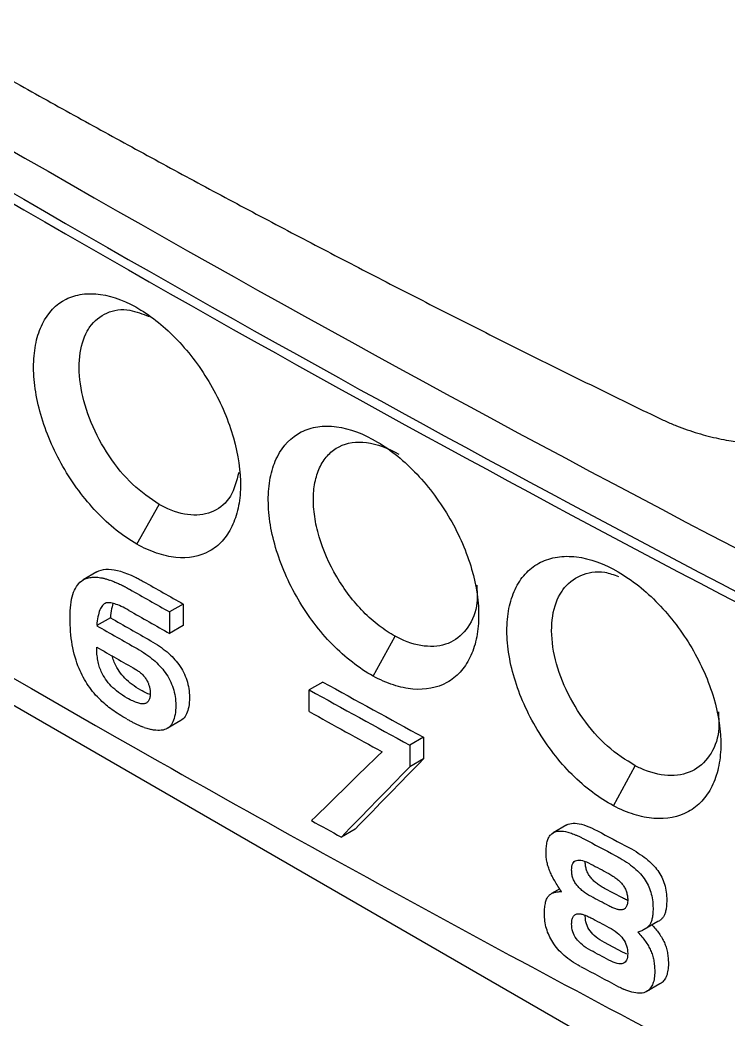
# Model space of a CAD drawing. Extents: x 86 to 639, y 68 to 658.
# Drawn here: x 526.27 to 537.28, y 84.48 to 100.02 of the extents above; entities that cross this region are included whole.
import ezdxf

# ---------------------------------------------------------------- set-up
doc = ezdxf.new("R2010")
doc.units = 0
doc.layers.get('0').update_dxf_attribs({"linetype": 'CONTINUOUS'})

msp = doc.modelspace()

# ---------------------------------------------------------------- linework, layer by layer
at = {"color": 7, "linetype": 'CONTINUOUS'}
for p, q in [((518.077, 94.048), (563.889, 67.602)), ((528.084, 91.878), (528.434, 92.492)), ((527.466, 91.444), (527.254, 91.321)), ((527.286, 91.337), (527.32, 91.349)), ((527.466, 91.444), (527.498, 91.46)), ((527.498, 91.46), (527.532, 91.472)), ((527.532, 91.472), (527.568, 91.48)), ((527.568, 91.48), (527.607, 91.485)), ((527.607, 91.485), (527.648, 91.486)), ((527.648, 91.486), (527.691, 91.484)), ((527.691, 91.484), (527.737, 91.478)), ((527.737, 91.478), (527.784, 91.468)), ((527.784, 91.468), (527.835, 91.455)), ((527.835, 91.455), (527.887, 91.438)), ((527.887, 91.438), (527.942, 91.417)), ((527.942, 91.417), (527.999, 91.393)), ((527.999, 91.393), (528.059, 91.365)), ((527.118, 91.16), (527.132, 91.189)), ((527.132, 91.189), (527.148, 91.217)), ((527.148, 91.217), (527.165, 91.241)), ((527.165, 91.241), (527.183, 91.264)), ((527.183, 91.264), (527.203, 91.284)), ((527.203, 91.284), (527.225, 91.302)), ((527.225, 91.302), (527.254, 91.321)), ((527.254, 91.321), (527.286, 91.337)), ((527.074, 91.019), (527.083, 91.057)), ((527.083, 91.057), (527.093, 91.094)), ((527.093, 91.094), (527.105, 91.128)), ((527.105, 91.128), (527.118, 91.16)), ((527.052, 90.84), (527.055, 90.888)), ((527.055, 90.888), (527.06, 90.934)), ((527.06, 90.934), (527.066, 90.977)), ((527.066, 90.977), (527.074, 91.019)), ((527.533, 90.894), (527.523, 90.875)), ((527.544, 90.91), (527.533, 90.894)), ((527.555, 90.925), (527.544, 90.91)), ((527.567, 90.937), (527.555, 90.925)), ((527.58, 90.948), (527.567, 90.937)), ((527.594, 90.956), (527.58, 90.948)), ((527.596, 90.956), (527.58, 90.948)), ((527.609, 90.962), (527.594, 90.956)), ((527.621, 90.965), (527.609, 90.962)), ((527.635, 90.967), (527.621, 90.965)), ((527.65, 90.967), (527.635, 90.967)), ((527.667, 90.967), (527.65, 90.967)), ((527.684, 90.964), (527.667, 90.967)), ((527.703, 90.961), (527.684, 90.964)), ((527.701, 90.901), (527.695, 90.871)), ((527.708, 90.928), (527.701, 90.901)), ((527.723, 90.955), (527.703, 90.961)), ((527.716, 90.953), (527.708, 90.928)), ((527.718, 90.957), (527.716, 90.953)), ((527.745, 90.949), (527.723, 90.955)), ((527.768, 90.941), (527.745, 90.949)), ((527.792, 90.932), (527.768, 90.941)), ((527.817, 90.921), (527.792, 90.932)), ((527.844, 90.909), (527.817, 90.921)), ((527.872, 90.896), (527.844, 90.909)), ((527.901, 90.881), (527.872, 90.896)), ((527.931, 90.864), (527.901, 90.881)), ((528.808, 90.946), (528.596, 90.823)), ((528.808, 90.946), (528.808, 90.611)), ((527.049, 90.737), (527.05, 90.789)), ((527.05, 90.681), (527.049, 90.737)), ((527.05, 90.789), (527.052, 90.84)), ((527.675, 90.732), (527.463, 90.61)), ((527.482, 90.749), (527.476, 90.717)), ((527.489, 90.778), (527.482, 90.749)), ((527.496, 90.806), (527.489, 90.778)), ((527.504, 90.831), (527.496, 90.806)), ((527.513, 90.854), (527.504, 90.831)), ((527.523, 90.875), (527.513, 90.854)), ((527.679, 90.77), (527.675, 90.732)), ((527.683, 90.806), (527.679, 90.77)), ((527.689, 90.84), (527.683, 90.806)), ((527.695, 90.871), (527.689, 90.84)), ((527.963, 90.847), (527.931, 90.864)), ((528.596, 90.823), (528.596, 90.489)), ((527.051, 90.625), (527.05, 90.681)), ((527.054, 90.571), (527.051, 90.625)), ((527.058, 90.518), (527.054, 90.571)), ((527.467, 90.648), (527.463, 90.61)), ((527.471, 90.684), (527.467, 90.648)), ((527.476, 90.717), (527.471, 90.684)), ((528.808, 90.611), (528.596, 90.489)), ((527.063, 90.465), (527.058, 90.518)), ((527.069, 90.413), (527.063, 90.465)), ((527.076, 90.362), (527.069, 90.413)), ((531.756, 89.827), (532.101, 90.445)), ((527.084, 90.313), (527.076, 90.362)), ((527.094, 90.263), (527.084, 90.313)), ((527.104, 90.215), (527.094, 90.263)), ((527.463, 90.248), (527.463, 90.276)), ((528.301, 90.376), (528.337, 90.356)), ((528.337, 90.356), (528.371, 90.335)), ((528.371, 90.335), (528.405, 90.313)), ((528.405, 90.313), (528.437, 90.292)), ((528.437, 90.292), (528.468, 90.27)), ((528.468, 90.27), (528.498, 90.247)), ((527.115, 90.168), (527.104, 90.215)), ((527.128, 90.122), (527.115, 90.168)), ((527.142, 90.076), (527.128, 90.122)), ((527.464, 90.221), (527.463, 90.248)), ((527.465, 90.195), (527.464, 90.221)), ((527.467, 90.169), (527.465, 90.195)), ((527.47, 90.143), (527.467, 90.169)), ((527.473, 90.119), (527.47, 90.143)), ((527.476, 90.094), (527.473, 90.119)), ((527.708, 90.124), (527.703, 90.147)), ((527.715, 90.103), (527.708, 90.124)), ((527.721, 90.082), (527.715, 90.103)), ((528.125, 90.233), (528.159, 90.212)), ((528.159, 90.212), (528.192, 90.191)), ((528.192, 90.191), (528.225, 90.169)), ((528.225, 90.169), (528.256, 90.147)), ((528.256, 90.147), (528.286, 90.125)), ((528.286, 90.125), (528.315, 90.102)), ((528.315, 90.102), (528.343, 90.079)), ((528.498, 90.247), (528.527, 90.224)), ((528.527, 90.224), (528.556, 90.201)), ((528.556, 90.201), (528.582, 90.178)), ((528.582, 90.178), (528.608, 90.154)), ((528.608, 90.154), (528.633, 90.13)), ((528.633, 90.13), (528.656, 90.106)), ((528.656, 90.106), (528.679, 90.081)), ((527.157, 90.032), (527.142, 90.076)), ((527.172, 89.988), (527.157, 90.032)), ((527.19, 89.945), (527.172, 89.988)), ((527.205, 89.91), (527.19, 89.945)), ((527.481, 90.07), (527.476, 90.094)), ((527.485, 90.047), (527.481, 90.07)), ((527.49, 90.024), (527.485, 90.047)), ((527.496, 90.002), (527.49, 90.024)), ((527.502, 89.98), (527.496, 90.002)), ((527.509, 89.959), (527.502, 89.98)), ((527.517, 89.938), (527.509, 89.959)), ((527.729, 90.061), (527.721, 90.082)), ((527.737, 90.041), (527.729, 90.061)), ((527.746, 90.021), (527.737, 90.041)), ((527.76, 89.99), (527.746, 90.021)), ((527.776, 89.96), (527.76, 89.99)), ((527.794, 89.931), (527.776, 89.96)), ((528.343, 90.079), (528.37, 90.056)), ((528.37, 90.056), (528.396, 90.032)), ((528.396, 90.032), (528.42, 90.008)), ((528.42, 90.008), (528.444, 89.983)), ((528.444, 89.983), (528.467, 89.958)), ((528.467, 89.958), (528.488, 89.933)), ((528.679, 90.081), (528.7, 90.056)), ((528.7, 90.056), (528.72, 90.03)), ((528.72, 90.03), (528.74, 90.005)), ((528.74, 90.005), (528.759, 89.976)), ((528.759, 89.976), (528.778, 89.947)), ((528.778, 89.947), (528.795, 89.917)), ((527.221, 89.875), (527.205, 89.91)), ((527.237, 89.841), (527.221, 89.875)), ((527.255, 89.808), (527.237, 89.841)), ((527.273, 89.775), (527.255, 89.808)), ((527.525, 89.918), (527.517, 89.938)), ((527.533, 89.899), (527.525, 89.918)), ((527.548, 89.868), (527.533, 89.899)), ((527.564, 89.838), (527.548, 89.868)), ((527.582, 89.808), (527.564, 89.838)), ((527.601, 89.779), (527.582, 89.808)), ((527.813, 89.902), (527.794, 89.931)), ((527.833, 89.874), (527.813, 89.902)), ((527.855, 89.846), (527.833, 89.874)), ((527.878, 89.819), (527.855, 89.846)), ((527.902, 89.793), (527.878, 89.819)), ((527.928, 89.768), (527.902, 89.793)), ((528.069, 89.931), (528.083, 89.923)), ((528.083, 89.923), (528.096, 89.915)), ((528.096, 89.915), (528.109, 89.905)), ((528.109, 89.905), (528.122, 89.896)), ((528.122, 89.896), (528.134, 89.887)), ((528.134, 89.887), (528.146, 89.877)), ((528.146, 89.877), (528.158, 89.866)), ((528.158, 89.866), (528.169, 89.856)), ((528.169, 89.856), (528.179, 89.845)), ((528.179, 89.845), (528.19, 89.833)), ((528.19, 89.833), (528.2, 89.822)), ((528.2, 89.822), (528.209, 89.81)), ((528.209, 89.81), (528.218, 89.797)), ((528.218, 89.797), (528.227, 89.784)), ((528.488, 89.933), (528.508, 89.908)), ((528.508, 89.908), (528.527, 89.882)), ((528.527, 89.882), (528.547, 89.853)), ((528.547, 89.853), (528.566, 89.824)), ((528.566, 89.824), (528.583, 89.795)), ((528.583, 89.795), (528.599, 89.765)), ((528.795, 89.917), (528.811, 89.887)), ((528.811, 89.887), (528.826, 89.857)), ((528.826, 89.857), (528.839, 89.826)), ((528.839, 89.826), (528.852, 89.795)), ((528.852, 89.795), (528.862, 89.763)), ((527.292, 89.743), (527.273, 89.775)), ((527.312, 89.711), (527.292, 89.743)), ((527.333, 89.68), (527.312, 89.711)), ((527.354, 89.649), (527.333, 89.68)), ((527.376, 89.619), (527.354, 89.649)), ((527.621, 89.751), (527.601, 89.779)), ((527.643, 89.724), (527.621, 89.751)), ((527.666, 89.697), (527.643, 89.724)), ((527.69, 89.671), (527.666, 89.697)), ((527.716, 89.645), (527.69, 89.671)), ((527.743, 89.621), (527.716, 89.645)), ((527.955, 89.743), (527.928, 89.768)), ((527.984, 89.719), (527.955, 89.743)), ((528.014, 89.695), (527.984, 89.719)), ((528.045, 89.673), (528.014, 89.695)), ((528.078, 89.65), (528.045, 89.673)), ((528.112, 89.629), (528.078, 89.65)), ((528.227, 89.784), (528.235, 89.771)), ((528.235, 89.771), (528.243, 89.758)), ((528.243, 89.758), (528.249, 89.746)), ((528.249, 89.746), (528.255, 89.734)), ((528.255, 89.734), (528.261, 89.722)), ((528.261, 89.722), (528.266, 89.71)), ((528.266, 89.71), (528.27, 89.698)), ((528.27, 89.698), (528.275, 89.685)), ((528.275, 89.685), (528.279, 89.673)), ((528.279, 89.673), (528.282, 89.661)), ((528.282, 89.661), (528.285, 89.649)), ((528.285, 89.649), (528.288, 89.637)), ((528.288, 89.637), (528.29, 89.625)), ((528.599, 89.765), (528.614, 89.734)), ((528.614, 89.734), (528.627, 89.703)), ((528.627, 89.703), (528.639, 89.672)), ((528.639, 89.672), (528.65, 89.641)), ((528.65, 89.641), (528.66, 89.608)), ((528.862, 89.763), (528.872, 89.731)), ((528.872, 89.731), (528.88, 89.698)), ((528.88, 89.698), (528.887, 89.665)), ((528.887, 89.665), (528.893, 89.632)), ((530.976, 89.734), (530.764, 89.612)), ((527.399, 89.589), (527.376, 89.619)), ((527.423, 89.561), (527.399, 89.589)), ((527.447, 89.532), (527.423, 89.561)), ((527.473, 89.504), (527.447, 89.532)), ((527.499, 89.477), (527.473, 89.504)), ((527.772, 89.596), (527.743, 89.621)), ((527.802, 89.573), (527.772, 89.596)), ((527.833, 89.55), (527.802, 89.573)), ((527.866, 89.528), (527.833, 89.55)), ((527.9, 89.506), (527.866, 89.528)), ((527.935, 89.486), (527.9, 89.506)), ((527.959, 89.473), (527.935, 89.486)), ((528.148, 89.608), (528.112, 89.629)), ((528.171, 89.595), (528.148, 89.608)), ((528.194, 89.583), (528.171, 89.595)), ((528.215, 89.572), (528.194, 89.583)), ((528.236, 89.562), (528.215, 89.572)), ((528.257, 89.553), (528.236, 89.562)), ((528.276, 89.545), (528.257, 89.553)), ((528.294, 89.538), (528.276, 89.545)), ((528.287, 89.487), (528.283, 89.475)), ((528.29, 89.501), (528.287, 89.487)), ((528.29, 89.625), (528.292, 89.613)), ((528.292, 89.515), (528.29, 89.501)), ((528.292, 89.613), (528.294, 89.6)), ((528.294, 89.53), (528.292, 89.515)), ((528.294, 89.6), (528.295, 89.588)), ((528.295, 89.547), (528.294, 89.53)), ((528.295, 89.588), (528.295, 89.576)), ((528.295, 89.576), (528.295, 89.564)), ((528.295, 89.564), (528.295, 89.547)), ((528.66, 89.608), (528.668, 89.576)), ((528.668, 89.576), (528.675, 89.543)), ((528.675, 89.543), (528.681, 89.51)), ((528.681, 89.51), (528.686, 89.476)), ((528.893, 89.632), (528.898, 89.598)), ((528.898, 89.598), (528.901, 89.564)), ((528.901, 89.564), (528.903, 89.529)), ((528.903, 89.529), (528.904, 89.494)), ((528.904, 89.494), (528.903, 89.455)), ((530.764, 89.275), (530.764, 89.612)), ((527.526, 89.451), (527.499, 89.477)), ((527.545, 89.432), (527.526, 89.451)), ((527.566, 89.414), (527.545, 89.432)), ((527.587, 89.395), (527.566, 89.414)), ((527.608, 89.377), (527.587, 89.395)), ((527.631, 89.359), (527.608, 89.377)), ((527.654, 89.34), (527.631, 89.359)), ((527.678, 89.322), (527.654, 89.34)), ((527.981, 89.46), (527.959, 89.473)), ((528.003, 89.449), (527.981, 89.46)), ((528.024, 89.44), (528.003, 89.449)), ((528.044, 89.431), (528.024, 89.44)), ((528.064, 89.423), (528.044, 89.431)), ((528.082, 89.416), (528.064, 89.423)), ((528.1, 89.41), (528.082, 89.416)), ((528.117, 89.405), (528.1, 89.41)), ((528.133, 89.401), (528.117, 89.405)), ((528.148, 89.398), (528.133, 89.401)), ((528.162, 89.397), (528.148, 89.398)), ((528.176, 89.396), (528.162, 89.397)), ((528.188, 89.396), (528.176, 89.396)), ((528.2, 89.398), (528.188, 89.396)), ((528.211, 89.4), (528.2, 89.398)), ((528.221, 89.403), (528.211, 89.4)), ((528.231, 89.407), (528.221, 89.403)), ((528.24, 89.413), (528.231, 89.407)), ((528.248, 89.419), (528.24, 89.413)), ((528.255, 89.426), (528.248, 89.419)), ((528.262, 89.434), (528.255, 89.426)), ((528.269, 89.443), (528.262, 89.434)), ((528.274, 89.452), (528.269, 89.443)), ((528.279, 89.463), (528.274, 89.452)), ((528.283, 89.475), (528.279, 89.463)), ((528.686, 89.476), (528.689, 89.442)), ((528.689, 89.442), (528.691, 89.407)), ((528.691, 89.333), (528.689, 89.296)), ((528.691, 89.407), (528.691, 89.372)), ((528.691, 89.372), (528.691, 89.333)), ((528.893, 89.351), (528.886, 89.32)), ((528.897, 89.384), (528.893, 89.351)), ((528.901, 89.419), (528.897, 89.384)), ((528.903, 89.455), (528.901, 89.419)), ((527.703, 89.304), (527.678, 89.322)), ((527.729, 89.286), (527.703, 89.304)), ((527.756, 89.268), (527.729, 89.286)), ((527.783, 89.25), (527.756, 89.268)), ((527.811, 89.232), (527.783, 89.25)), ((527.839, 89.214), (527.811, 89.232)), ((527.869, 89.196), (527.839, 89.214)), ((527.899, 89.178), (527.869, 89.196)), ((527.93, 89.16), (527.899, 89.178)), ((528.667, 89.169), (528.658, 89.142)), ((528.674, 89.198), (528.667, 89.169)), ((528.68, 89.228), (528.674, 89.198)), ((528.685, 89.261), (528.68, 89.228)), ((528.689, 89.296), (528.685, 89.261)), ((528.821, 89.179), (528.806, 89.162)), ((528.835, 89.197), (528.821, 89.179)), ((528.848, 89.218), (528.835, 89.197)), ((528.86, 89.24), (528.848, 89.218)), ((528.87, 89.265), (528.86, 89.24)), ((528.879, 89.291), (528.87, 89.265)), ((528.886, 89.32), (528.879, 89.291)), ((528.558, 89.013), (528.538, 89.003)), ((528.77, 89.136), (528.558, 89.013)), ((528.576, 89.025), (528.558, 89.013)), ((528.593, 89.04), (528.576, 89.025)), ((528.609, 89.056), (528.593, 89.04)), ((528.623, 89.075), (528.609, 89.056)), ((528.636, 89.095), (528.623, 89.075)), ((528.648, 89.118), (528.636, 89.095)), ((528.658, 89.142), (528.648, 89.118)), ((528.788, 89.148), (528.77, 89.136)), ((528.806, 89.162), (528.788, 89.148)), ((528.347, 88.989), (528.313, 88.996)), ((528.38, 88.984), (528.347, 88.989)), ((528.411, 88.982), (528.38, 88.984)), ((528.44, 88.982), (528.411, 88.982)), ((528.467, 88.984), (528.44, 88.982)), ((528.493, 88.988), (528.467, 88.984)), ((528.517, 88.995), (528.493, 88.988)), ((528.538, 89.003), (528.517, 88.995)), ((532.539, 88.877), (532.327, 88.754)), ((532.539, 88.877), (532.539, 88.54)), ((532.327, 88.754), (532.327, 88.417)), ((532.539, 88.54), (532.327, 88.417)), ((535.49, 87.812), (535.829, 88.433)), ((534.766, 87.514), (534.554, 87.392)), ((534.766, 87.514), (534.787, 87.525)), ((534.787, 87.525), (534.811, 87.533)), ((534.811, 87.533), (534.836, 87.538)), ((534.836, 87.538), (534.864, 87.541)), ((534.864, 87.541), (534.893, 87.541)), ((534.893, 87.541), (534.924, 87.538)), ((534.924, 87.538), (534.957, 87.533)), ((534.957, 87.533), (534.992, 87.525)), ((534.992, 87.525), (535.029, 87.514)), ((535.029, 87.514), (535.068, 87.501)), ((535.068, 87.501), (535.108, 87.485)), ((535.108, 87.485), (535.151, 87.467)), ((535.151, 87.467), (535.196, 87.445)), ((531.476, 87.448), (531.264, 87.325)), ((534.472, 87.288), (534.478, 87.303)), ((534.478, 87.303), (534.484, 87.317)), ((534.484, 87.317), (534.491, 87.33)), ((534.491, 87.33), (534.499, 87.342)), ((534.499, 87.342), (534.507, 87.353)), ((534.507, 87.353), (534.516, 87.362)), ((534.516, 87.362), (534.534, 87.378)), ((534.534, 87.378), (534.554, 87.392)), ((534.554, 87.392), (534.575, 87.402)), ((534.575, 87.402), (534.599, 87.41)), ((534.599, 87.41), (534.624, 87.416)), ((534.624, 87.416), (534.651, 87.418)), ((534.651, 87.418), (534.681, 87.418)), ((534.681, 87.418), (534.712, 87.416)), ((534.712, 87.416), (534.745, 87.41)), ((534.745, 87.41), (534.78, 87.402)), ((535.196, 87.445), (535.242, 87.422)), ((534.445, 87.129), (534.446, 87.153)), ((534.446, 87.153), (534.448, 87.175)), ((534.448, 87.175), (534.451, 87.197)), ((534.451, 87.197), (534.454, 87.217)), ((534.454, 87.217), (534.457, 87.236)), ((534.457, 87.236), (534.462, 87.255)), ((534.462, 87.255), (534.467, 87.272)), ((534.467, 87.272), (534.472, 87.288)), ((535.731, 87.162), (535.769, 87.142)), ((534.444, 87.104), (534.445, 87.129)), ((534.444, 87.079), (534.444, 87.104)), ((534.444, 87.06), (534.444, 87.079)), ((534.444, 87.042), (534.444, 87.06)), ((534.446, 87.024), (534.444, 87.042)), ((534.447, 87.006), (534.446, 87.024)), ((534.45, 86.988), (534.447, 87.006)), ((535.593, 86.998), (535.628, 86.977)), ((535.769, 87.142), (535.805, 87.121)), ((535.805, 87.121), (535.841, 87.1)), ((535.841, 87.1), (535.875, 87.078)), ((535.875, 87.078), (535.907, 87.057)), ((535.907, 87.057), (535.939, 87.035)), ((535.939, 87.035), (535.969, 87.013)), ((535.969, 87.013), (535.998, 86.991)), ((534.452, 86.97), (534.45, 86.988)), ((534.455, 86.952), (534.452, 86.97)), ((534.459, 86.933), (534.455, 86.952)), ((534.463, 86.915), (534.459, 86.933)), ((534.468, 86.897), (534.463, 86.915)), ((534.473, 86.878), (534.468, 86.897)), ((534.479, 86.86), (534.473, 86.878)), ((534.485, 86.842), (534.479, 86.86)), ((534.491, 86.823), (534.485, 86.842)), ((534.84, 86.812), (534.841, 86.842)), ((534.841, 86.842), (534.845, 86.869)), ((534.845, 86.869), (534.851, 86.893)), ((534.851, 86.893), (534.859, 86.913)), ((534.859, 86.913), (534.869, 86.93)), ((534.869, 86.93), (534.882, 86.944)), ((534.882, 86.944), (534.897, 86.955)), ((534.897, 86.955), (534.915, 86.963)), ((534.915, 86.963), (534.935, 86.967)), ((534.935, 86.967), (534.957, 86.968)), ((534.957, 86.968), (534.981, 86.966)), ((534.981, 86.966), (535.008, 86.96)), ((535.008, 86.96), (535.037, 86.952)), ((535.037, 86.952), (535.069, 86.94)), ((535.053, 86.919), (535.053, 86.935)), ((535.054, 86.903), (535.053, 86.919)), ((535.055, 86.887), (535.054, 86.903)), ((535.057, 86.872), (535.055, 86.887)), ((535.06, 86.856), (535.057, 86.872)), ((535.064, 86.841), (535.06, 86.856)), ((535.068, 86.827), (535.064, 86.841)), ((535.069, 86.94), (535.103, 86.925)), ((535.103, 86.925), (535.139, 86.907)), ((535.628, 86.977), (535.663, 86.956)), ((535.663, 86.956), (535.695, 86.934)), ((535.695, 86.934), (535.727, 86.913)), ((535.727, 86.913), (535.757, 86.891)), ((535.757, 86.891), (535.785, 86.868)), ((535.785, 86.868), (535.813, 86.846)), ((535.813, 86.846), (535.839, 86.823)), ((535.998, 86.991), (536.025, 86.968)), ((536.025, 86.968), (536.051, 86.946)), ((536.051, 86.946), (536.076, 86.923)), ((536.076, 86.923), (536.099, 86.9)), ((536.099, 86.9), (536.121, 86.876)), ((536.121, 86.876), (536.142, 86.853)), ((536.142, 86.853), (536.161, 86.829)), ((534.498, 86.804), (534.491, 86.823)), ((534.506, 86.786), (534.498, 86.804)), ((534.513, 86.77), (534.506, 86.786)), ((534.52, 86.753), (534.513, 86.77)), ((534.529, 86.736), (534.52, 86.753)), ((534.537, 86.718), (534.529, 86.736)), ((534.547, 86.7), (534.537, 86.718)), ((534.556, 86.682), (534.547, 86.7)), ((534.567, 86.663), (534.556, 86.682)), ((534.841, 86.796), (534.84, 86.812)), ((534.841, 86.78), (534.841, 86.796)), ((534.843, 86.764), (534.841, 86.78)), ((534.845, 86.749), (534.843, 86.764)), ((534.848, 86.734), (534.845, 86.749)), ((534.851, 86.719), (534.848, 86.734)), ((534.855, 86.704), (534.851, 86.719)), ((534.86, 86.69), (534.855, 86.704)), ((534.865, 86.675), (534.86, 86.69)), ((535.072, 86.812), (535.068, 86.827)), ((535.078, 86.798), (535.072, 86.812)), ((535.083, 86.784), (535.078, 86.798)), ((535.09, 86.77), (535.083, 86.784)), ((535.097, 86.756), (535.09, 86.77)), ((535.105, 86.743), (535.097, 86.756)), ((535.113, 86.73), (535.105, 86.743)), ((535.122, 86.717), (535.113, 86.73)), ((535.132, 86.704), (535.122, 86.717)), ((535.142, 86.691), (535.132, 86.704)), ((535.152, 86.679), (535.142, 86.691)), ((535.417, 86.759), (535.434, 86.75)), ((535.434, 86.75), (535.451, 86.74)), ((535.451, 86.74), (535.467, 86.73)), ((535.467, 86.73), (535.483, 86.72)), ((535.483, 86.72), (535.499, 86.71)), ((535.499, 86.71), (535.513, 86.7)), ((535.513, 86.7), (535.528, 86.689)), ((535.528, 86.689), (535.542, 86.678)), ((535.839, 86.823), (535.863, 86.8)), ((535.863, 86.8), (535.887, 86.777)), ((535.887, 86.777), (535.909, 86.754)), ((535.909, 86.754), (535.929, 86.73)), ((535.929, 86.73), (535.949, 86.706)), ((535.949, 86.706), (535.967, 86.682)), ((535.967, 86.682), (535.983, 86.657)), ((536.161, 86.829), (536.179, 86.805)), ((536.179, 86.805), (536.196, 86.78)), ((536.196, 86.78), (536.211, 86.755)), ((536.211, 86.755), (536.226, 86.729)), ((536.226, 86.729), (536.239, 86.703)), ((536.239, 86.703), (536.252, 86.676)), ((534.578, 86.644), (534.567, 86.663)), ((534.589, 86.624), (534.578, 86.644)), ((534.601, 86.605), (534.589, 86.624)), ((534.614, 86.584), (534.601, 86.605)), ((534.627, 86.564), (534.614, 86.584)), ((534.64, 86.543), (534.627, 86.564)), ((534.654, 86.521), (534.64, 86.543)), ((534.871, 86.661), (534.865, 86.675)), ((534.878, 86.647), (534.871, 86.661)), ((534.885, 86.634), (534.878, 86.647)), ((534.892, 86.62), (534.885, 86.634)), ((534.901, 86.607), (534.892, 86.62)), ((534.91, 86.594), (534.901, 86.607)), ((534.919, 86.581), (534.91, 86.594)), ((534.93, 86.569), (534.919, 86.581)), ((534.94, 86.556), (534.93, 86.569)), ((534.951, 86.544), (534.94, 86.556)), ((534.963, 86.532), (534.951, 86.544)), ((534.975, 86.521), (534.963, 86.532)), ((535.163, 86.667), (535.152, 86.679)), ((535.175, 86.655), (535.163, 86.667)), ((535.187, 86.643), (535.175, 86.655)), ((535.2, 86.632), (535.187, 86.643)), ((535.213, 86.62), (535.2, 86.632)), ((535.226, 86.609), (535.213, 86.62)), ((535.24, 86.598), (535.226, 86.609)), ((535.255, 86.588), (535.24, 86.598)), ((535.269, 86.577), (535.255, 86.588)), ((535.285, 86.567), (535.269, 86.577)), ((535.301, 86.557), (535.285, 86.567)), ((535.317, 86.547), (535.301, 86.557)), ((535.334, 86.537), (535.317, 86.547)), ((535.351, 86.528), (535.334, 86.537)), ((535.629, 86.381), (535.351, 86.528)), ((535.542, 86.678), (535.555, 86.667)), ((535.555, 86.667), (535.568, 86.656)), ((535.568, 86.656), (535.58, 86.644)), ((535.58, 86.644), (535.592, 86.633)), ((535.592, 86.633), (535.603, 86.621)), ((535.603, 86.621), (535.614, 86.609)), ((535.614, 86.609), (535.624, 86.596)), ((535.624, 86.596), (535.634, 86.584)), ((535.634, 86.584), (535.644, 86.571)), ((535.644, 86.571), (535.652, 86.558)), ((535.652, 86.558), (535.66, 86.545)), ((535.66, 86.545), (535.668, 86.531)), ((535.668, 86.531), (535.675, 86.517)), ((535.983, 86.657), (535.999, 86.632)), ((535.999, 86.632), (536.013, 86.607)), ((536.013, 86.607), (536.027, 86.58)), ((536.027, 86.58), (536.039, 86.553)), ((536.039, 86.553), (536.051, 86.526)), ((536.051, 86.526), (536.061, 86.498)), ((536.252, 86.676), (536.263, 86.649)), ((536.263, 86.649), (536.273, 86.621)), ((536.273, 86.621), (536.283, 86.592)), ((536.283, 86.592), (536.291, 86.563)), ((536.291, 86.563), (536.298, 86.533)), ((536.298, 86.533), (536.304, 86.503)), ((534.452, 86.361), (534.458, 86.375)), ((534.458, 86.375), (534.465, 86.388)), ((534.465, 86.388), (534.473, 86.399)), ((534.473, 86.399), (534.481, 86.41)), ((534.481, 86.41), (534.49, 86.42)), ((534.49, 86.42), (534.499, 86.428)), ((534.499, 86.428), (534.507, 86.435)), ((534.507, 86.435), (534.517, 86.441)), ((534.517, 86.441), (534.527, 86.447)), ((534.655, 86.521), (534.527, 86.447)), ((534.527, 86.447), (534.537, 86.453)), ((534.537, 86.453), (534.548, 86.458)), ((534.548, 86.458), (534.559, 86.462)), ((534.559, 86.462), (534.571, 86.466)), ((534.571, 86.466), (534.584, 86.469)), ((534.584, 86.469), (534.596, 86.472)), ((534.596, 86.472), (534.61, 86.474)), ((534.61, 86.474), (534.624, 86.476)), ((534.624, 86.476), (534.638, 86.477)), ((534.638, 86.477), (534.653, 86.478)), ((534.653, 86.478), (534.669, 86.478)), ((534.669, 86.5), (534.654, 86.521)), ((534.685, 86.477), (534.669, 86.5)), ((534.669, 86.478), (534.685, 86.477)), ((534.987, 86.509), (534.975, 86.521)), ((535, 86.498), (534.987, 86.509)), ((535.014, 86.487), (535, 86.498)), ((535.028, 86.476), (535.014, 86.487)), ((535.042, 86.465), (535.028, 86.476)), ((535.057, 86.455), (535.042, 86.465)), ((535.073, 86.445), (535.057, 86.455)), ((535.088, 86.434), (535.073, 86.445)), ((535.105, 86.425), (535.088, 86.434)), ((535.122, 86.415), (535.105, 86.425)), ((535.139, 86.406), (535.122, 86.415)), ((535.646, 86.372), (535.629, 86.381)), ((535.663, 86.364), (535.646, 86.372)), ((535.675, 86.517), (535.681, 86.503)), ((535.681, 86.503), (535.687, 86.489)), ((535.687, 86.489), (535.692, 86.475)), ((535.692, 86.475), (535.696, 86.46)), ((535.696, 86.46), (535.7, 86.445)), ((535.7, 86.445), (535.704, 86.43)), ((535.704, 86.43), (535.706, 86.414)), ((535.706, 86.414), (535.708, 86.399)), ((535.708, 86.399), (535.71, 86.383)), ((535.71, 86.383), (535.711, 86.366)), ((536.061, 86.498), (536.07, 86.47)), ((536.07, 86.47), (536.078, 86.44)), ((536.078, 86.44), (536.085, 86.411)), ((536.085, 86.411), (536.091, 86.38)), ((536.091, 86.38), (536.096, 86.349)), ((536.304, 86.503), (536.309, 86.472)), ((536.309, 86.472), (536.312, 86.441)), ((536.312, 86.441), (536.315, 86.409)), ((536.315, 86.409), (536.317, 86.376)), ((536.317, 86.376), (536.317, 86.343)), ((534.42, 86.212), (534.422, 86.234)), ((534.422, 86.234), (534.425, 86.255)), ((534.425, 86.255), (534.428, 86.275)), ((534.428, 86.275), (534.432, 86.295)), ((534.432, 86.295), (534.436, 86.313)), ((534.436, 86.313), (534.441, 86.33)), ((534.441, 86.33), (534.446, 86.346)), ((534.446, 86.346), (534.452, 86.361)), ((535.434, 86.249), (535.417, 86.258)), ((535.45, 86.241), (535.434, 86.249)), ((535.466, 86.234), (535.45, 86.241)), ((535.482, 86.227), (535.466, 86.234)), ((535.497, 86.221), (535.482, 86.227)), ((535.511, 86.215), (535.497, 86.221)), ((535.679, 86.356), (535.663, 86.364)), ((535.67, 86.218), (535.663, 86.212)), ((535.678, 86.225), (535.67, 86.218)), ((535.684, 86.233), (535.678, 86.225)), ((535.694, 86.349), (535.679, 86.356)), ((535.69, 86.243), (535.684, 86.233)), ((535.695, 86.253), (535.69, 86.243)), ((535.709, 86.343), (535.694, 86.349)), ((535.699, 86.264), (535.695, 86.253)), ((535.703, 86.276), (535.699, 86.264)), ((535.706, 86.289), (535.703, 86.276)), ((535.708, 86.302), (535.706, 86.289)), ((535.71, 86.317), (535.708, 86.302)), ((535.711, 86.333), (535.71, 86.317)), ((535.711, 86.366), (535.711, 86.35)), ((535.711, 86.35), (535.711, 86.333)), ((536.096, 86.349), (536.1, 86.318)), ((536.1, 86.318), (536.103, 86.286)), ((536.103, 86.286), (536.104, 86.253)), ((536.104, 86.253), (536.105, 86.22)), ((536.105, 86.22), (536.105, 86.198)), ((536.31, 86.223), (536.307, 86.206)), ((536.312, 86.241), (536.31, 86.223)), ((536.314, 86.26), (536.312, 86.241)), ((536.315, 86.279), (536.314, 86.26)), ((536.316, 86.3), (536.315, 86.279)), ((536.317, 86.321), (536.316, 86.3)), ((536.317, 86.343), (536.317, 86.321)), ((534.418, 86.164), (534.419, 86.189)), ((534.418, 86.139), (534.418, 86.164)), ((534.418, 86.109), (534.418, 86.139)), ((534.42, 86.079), (534.418, 86.109)), ((534.419, 86.189), (534.42, 86.212)), ((534.422, 86.049), (534.42, 86.079)), ((534.849, 86.053), (534.853, 86.065)), ((534.853, 86.065), (534.857, 86.076)), ((534.857, 86.076), (534.863, 86.086)), ((534.863, 86.086), (534.869, 86.096)), ((534.869, 86.096), (534.876, 86.104)), ((534.876, 86.104), (534.883, 86.111)), ((534.883, 86.111), (534.891, 86.118)), ((534.891, 86.118), (534.901, 86.124)), ((534.891, 86.118), (534.9, 86.123)), ((534.9, 86.123), (534.909, 86.127)), ((534.909, 86.127), (534.92, 86.131)), ((534.92, 86.131), (534.931, 86.133)), ((534.931, 86.133), (534.94, 86.134)), ((534.94, 86.134), (534.949, 86.135)), ((534.949, 86.135), (534.959, 86.134)), ((534.959, 86.134), (534.97, 86.134)), ((534.97, 86.134), (534.981, 86.132)), ((534.981, 86.132), (534.993, 86.13)), ((534.993, 86.13), (535.005, 86.127)), ((535.005, 86.127), (535.018, 86.124)), ((535.018, 86.124), (535.031, 86.119)), ((535.031, 86.119), (535.044, 86.115)), ((535.044, 86.115), (535.059, 86.109)), ((535.053, 86.099), (535.053, 86.116)), ((535.054, 86.068), (535.053, 86.099)), ((535.057, 86.037), (535.054, 86.068)), ((535.059, 86.109), (535.074, 86.103)), ((535.074, 86.103), (535.089, 86.096)), ((535.089, 86.096), (535.105, 86.089)), ((535.105, 86.089), (535.121, 86.081)), ((535.121, 86.081), (535.138, 86.072)), ((535.525, 86.21), (535.511, 86.215)), ((535.538, 86.206), (535.525, 86.21)), ((535.551, 86.203), (535.538, 86.206)), ((535.563, 86.2), (535.551, 86.203)), ((535.575, 86.198), (535.563, 86.2)), ((535.586, 86.196), (535.575, 86.198)), ((535.596, 86.195), (535.586, 86.196)), ((535.607, 86.195), (535.596, 86.195)), ((535.616, 86.196), (535.607, 86.195)), ((535.625, 86.197), (535.616, 86.196)), ((535.636, 86.199), (535.625, 86.197)), ((535.645, 86.202), (535.636, 86.199)), ((535.654, 86.207), (535.645, 86.202)), ((535.663, 86.212), (535.654, 86.207)), ((536.092, 86.067), (536.088, 86.051)), ((536.095, 86.083), (536.092, 86.067)), ((536.097, 86.1), (536.095, 86.083)), ((536.1, 86.118), (536.097, 86.1)), ((536.102, 86.137), (536.1, 86.118)), ((536.103, 86.157), (536.102, 86.137)), ((536.104, 86.177), (536.103, 86.157)), ((536.105, 86.198), (536.104, 86.177)), ((536.251, 86.068), (536.242, 86.059)), ((536.258, 86.077), (536.251, 86.068)), ((536.265, 86.087), (536.258, 86.077)), ((536.271, 86.097), (536.265, 86.087)), ((536.277, 86.108), (536.271, 86.097)), ((536.283, 86.119), (536.277, 86.108)), ((536.288, 86.132), (536.283, 86.119)), ((536.292, 86.145), (536.288, 86.132)), ((536.297, 86.159), (536.292, 86.145)), ((536.301, 86.174), (536.297, 86.159)), ((536.304, 86.189), (536.301, 86.174)), ((536.307, 86.206), (536.304, 86.189)), ((534.426, 86.02), (534.422, 86.049)), ((534.43, 85.991), (534.426, 86.02)), ((534.436, 85.963), (534.43, 85.991)), ((534.442, 85.934), (534.436, 85.963)), ((534.45, 85.906), (534.442, 85.934)), ((534.459, 85.878), (534.45, 85.906)), ((534.84, 85.977), (534.841, 85.994)), ((534.841, 85.945), (534.84, 85.977)), ((534.841, 85.994), (534.842, 86.01)), ((534.845, 85.915), (534.841, 85.945)), ((534.842, 86.01), (534.843, 86.025)), ((534.843, 86.025), (534.846, 86.039)), ((534.851, 85.885), (534.845, 85.915)), ((534.846, 86.039), (534.849, 86.053)), ((535.063, 86.008), (535.057, 86.037)), ((535.071, 85.978), (535.063, 86.008)), ((535.082, 85.95), (535.071, 85.978)), ((535.094, 85.923), (535.082, 85.95)), ((535.109, 85.896), (535.094, 85.923)), ((535.418, 85.923), (535.453, 85.904)), ((536.181, 86.012), (535.968, 85.89)), ((536.002, 85.911), (535.991, 85.904)), ((536.012, 85.919), (536.002, 85.911)), ((536.021, 85.928), (536.012, 85.919)), ((536.03, 85.936), (536.021, 85.928)), ((536.038, 85.945), (536.03, 85.936)), ((536.046, 85.954), (536.038, 85.945)), ((536.053, 85.964), (536.046, 85.954)), ((536.059, 85.974), (536.053, 85.964)), ((536.065, 85.985), (536.059, 85.974)), ((536.07, 85.997), (536.065, 85.985)), ((536.075, 86.009), (536.07, 85.997)), ((536.08, 86.022), (536.075, 86.009)), ((536.084, 86.036), (536.08, 86.022)), ((536.088, 86.051), (536.084, 86.036)), ((536.091, 85.96), (536.097, 85.954)), ((536.097, 85.954), (536.113, 85.936)), ((536.113, 85.936), (536.129, 85.918)), ((536.129, 85.918), (536.144, 85.9)), ((536.193, 86.019), (536.181, 86.012)), ((536.204, 86.026), (536.193, 86.019)), ((536.214, 86.034), (536.204, 86.026)), ((536.224, 86.042), (536.214, 86.034)), ((536.234, 86.05), (536.224, 86.042)), ((536.242, 86.059), (536.234, 86.05)), ((534.468, 85.851), (534.459, 85.878)), ((534.479, 85.824), (534.468, 85.851)), ((534.49, 85.797), (534.479, 85.824)), ((534.503, 85.77), (534.49, 85.797)), ((534.517, 85.744), (534.503, 85.77)), ((534.859, 85.856), (534.851, 85.885)), ((534.869, 85.828), (534.859, 85.856)), ((534.882, 85.8), (534.869, 85.828)), ((534.897, 85.773), (534.882, 85.8)), ((534.915, 85.747), (534.897, 85.773)), ((535.127, 85.87), (535.109, 85.896)), ((535.147, 85.844), (535.127, 85.87)), ((535.169, 85.82), (535.147, 85.844)), ((535.193, 85.796), (535.169, 85.82)), ((535.22, 85.773), (535.193, 85.796)), ((535.249, 85.75), (535.22, 85.773)), ((535.28, 85.729), (535.249, 85.75)), ((535.453, 85.904), (535.487, 85.883)), ((535.487, 85.883), (535.517, 85.862)), ((535.517, 85.862), (535.546, 85.84)), ((535.546, 85.84), (535.572, 85.817)), ((535.572, 85.817), (535.597, 85.793)), ((535.597, 85.793), (535.618, 85.769)), ((535.618, 85.769), (535.638, 85.744)), ((535.884, 85.855), (535.868, 85.85)), ((535.868, 85.85), (535.884, 85.832)), ((535.899, 85.86), (535.884, 85.855)), ((535.884, 85.832), (535.901, 85.814)), ((535.914, 85.865), (535.899, 85.86)), ((535.901, 85.814), (535.917, 85.796)), ((535.929, 85.871), (535.914, 85.865)), ((535.917, 85.796), (535.932, 85.778)), ((535.943, 85.877), (535.929, 85.871)), ((535.932, 85.778), (535.946, 85.76)), ((535.956, 85.883), (535.943, 85.877)), ((535.946, 85.76), (535.96, 85.742)), ((535.968, 85.89), (535.956, 85.883)), ((535.98, 85.897), (535.968, 85.89)), ((535.991, 85.904), (535.98, 85.897)), ((536.144, 85.9), (536.159, 85.882)), ((536.159, 85.882), (536.173, 85.864)), ((536.173, 85.864), (536.186, 85.846)), ((536.186, 85.846), (536.199, 85.829)), ((536.199, 85.829), (536.211, 85.811)), ((536.211, 85.811), (536.223, 85.793)), ((536.223, 85.793), (536.234, 85.775)), ((536.234, 85.775), (536.245, 85.757)), ((536.245, 85.757), (536.254, 85.74)), ((534.532, 85.718), (534.517, 85.744)), ((534.547, 85.692), (534.532, 85.718)), ((534.565, 85.665), (534.547, 85.692)), ((534.584, 85.638), (534.565, 85.665)), ((534.605, 85.612), (534.584, 85.638)), ((534.626, 85.586), (534.605, 85.612)), ((534.934, 85.722), (534.915, 85.747)), ((534.956, 85.697), (534.934, 85.722)), ((534.981, 85.673), (534.956, 85.697)), ((535.008, 85.65), (534.981, 85.673)), ((535.037, 85.628), (535.008, 85.65)), ((535.068, 85.606), (535.037, 85.628)), ((535.102, 85.585), (535.068, 85.606)), ((535.314, 85.708), (535.28, 85.729)), ((535.35, 85.688), (535.314, 85.708)), ((535.63, 85.539), (535.35, 85.688)), ((535.638, 85.744), (535.655, 85.718)), ((535.655, 85.718), (535.67, 85.691)), ((535.67, 85.691), (535.682, 85.663)), ((535.682, 85.663), (535.693, 85.635)), ((535.693, 85.635), (535.701, 85.606)), ((535.701, 85.606), (535.707, 85.576)), ((535.96, 85.742), (535.974, 85.724)), ((535.974, 85.724), (535.987, 85.706)), ((535.987, 85.706), (535.999, 85.688)), ((535.999, 85.688), (536.011, 85.67)), ((536.011, 85.67), (536.022, 85.652)), ((536.022, 85.652), (536.032, 85.635)), ((536.032, 85.635), (536.042, 85.617)), ((536.042, 85.617), (536.051, 85.599)), ((536.051, 85.599), (536.06, 85.582)), ((536.254, 85.74), (536.264, 85.722)), ((536.264, 85.722), (536.272, 85.704)), ((536.272, 85.704), (536.281, 85.687)), ((536.281, 85.687), (536.288, 85.669)), ((536.288, 85.669), (536.295, 85.651)), ((536.295, 85.651), (536.302, 85.632)), ((536.302, 85.632), (536.308, 85.613)), ((536.308, 85.613), (536.314, 85.594)), ((536.314, 85.594), (536.319, 85.575)), ((534.649, 85.56), (534.626, 85.586)), ((534.673, 85.536), (534.649, 85.56)), ((534.698, 85.511), (534.673, 85.536)), ((534.724, 85.488), (534.698, 85.511)), ((534.751, 85.465), (534.724, 85.488)), ((534.78, 85.442), (534.751, 85.465)), ((534.81, 85.42), (534.78, 85.442)), ((535.138, 85.565), (535.102, 85.585)), ((535.666, 85.521), (535.63, 85.539)), ((535.699, 85.507), (535.666, 85.521)), ((535.707, 85.458), (535.701, 85.434)), ((535.707, 85.576), (535.71, 85.546)), ((535.71, 85.485), (535.707, 85.458)), ((535.71, 85.546), (535.711, 85.515)), ((535.711, 85.515), (535.71, 85.485)), ((536.06, 85.582), (536.068, 85.564)), ((536.068, 85.564), (536.076, 85.546)), ((536.076, 85.546), (536.083, 85.528)), ((536.083, 85.528), (536.089, 85.51)), ((536.089, 85.51), (536.096, 85.491)), ((536.096, 85.491), (536.101, 85.471)), ((536.101, 85.471), (536.106, 85.452)), ((536.106, 85.452), (536.111, 85.432)), ((536.319, 85.575), (536.323, 85.555)), ((536.323, 85.555), (536.328, 85.535)), ((536.328, 85.535), (536.331, 85.514)), ((536.331, 85.514), (536.334, 85.493)), ((536.334, 85.493), (536.337, 85.472)), ((536.337, 85.472), (536.339, 85.451)), ((536.339, 85.451), (536.341, 85.429)), ((534.84, 85.398), (534.81, 85.42)), ((534.872, 85.377), (534.84, 85.398)), ((534.905, 85.357), (534.872, 85.377)), ((534.94, 85.337), (534.905, 85.357)), ((534.975, 85.317), (534.94, 85.337)), ((535.453, 85.399), (535.418, 85.416)), ((535.487, 85.384), (535.453, 85.399)), ((535.517, 85.373), (535.487, 85.384)), ((535.546, 85.364), (535.517, 85.373)), ((535.572, 85.359), (535.546, 85.364)), ((535.597, 85.357), (535.572, 85.359)), ((535.618, 85.359), (535.597, 85.357)), ((535.638, 85.363), (535.618, 85.359)), ((535.655, 85.371), (535.638, 85.363)), ((535.67, 85.382), (535.655, 85.371)), ((535.682, 85.396), (535.67, 85.382)), ((535.693, 85.413), (535.682, 85.396)), ((535.701, 85.434), (535.693, 85.413)), ((536.111, 85.432), (536.115, 85.412)), ((536.115, 85.412), (536.119, 85.392)), ((536.119, 85.392), (536.122, 85.371)), ((536.122, 85.371), (536.125, 85.35)), ((536.125, 85.35), (536.127, 85.328)), ((536.127, 85.328), (536.129, 85.306)), ((536.129, 85.306), (536.13, 85.284)), ((536.13, 85.284), (536.131, 85.261)), ((536.342, 85.307), (536.339, 85.281)), ((536.341, 85.429), (536.342, 85.407)), ((536.342, 85.407), (536.343, 85.384)), ((536.343, 85.333), (536.342, 85.307)), ((536.343, 85.384), (536.343, 85.361)), ((536.343, 85.361), (536.343, 85.333)), ((536.124, 85.134), (536.12, 85.111)), ((536.127, 85.158), (536.124, 85.134)), ((536.129, 85.184), (536.127, 85.158)), ((536.131, 85.211), (536.129, 85.184)), ((536.131, 85.261), (536.131, 85.239)), ((536.131, 85.239), (536.131, 85.211)), ((536.299, 85.136), (536.29, 85.12)), ((536.308, 85.153), (536.299, 85.136)), ((536.315, 85.171), (536.308, 85.153)), ((536.322, 85.191), (536.315, 85.171)), ((536.327, 85.212), (536.322, 85.191)), ((536.332, 85.234), (536.327, 85.212)), ((536.336, 85.257), (536.332, 85.234)), ((536.339, 85.281), (536.336, 85.257)), ((536.213, 85.046), (536, 84.924)), ((536.068, 84.982), (536.057, 84.969)), ((536.078, 84.997), (536.068, 84.982)), ((536.087, 85.013), (536.078, 84.997)), ((536.095, 85.03), (536.087, 85.013)), ((536.103, 85.049), (536.095, 85.03)), ((536.109, 85.068), (536.103, 85.049)), ((536.115, 85.089), (536.109, 85.068)), ((536.12, 85.111), (536.115, 85.089)), ((536.231, 85.057), (536.213, 85.046)), ((536.245, 85.067), (536.231, 85.057)), ((536.257, 85.079), (536.245, 85.067)), ((536.269, 85.091), (536.257, 85.079)), ((536.28, 85.105), (536.269, 85.091)), ((536.29, 85.12), (536.28, 85.105)), ((535.68, 84.95), (535.645, 84.965)), ((535.714, 84.936), (535.68, 84.95)), ((535.746, 84.925), (535.714, 84.936)), ((535.777, 84.916), (535.746, 84.925)), ((535.807, 84.909), (535.777, 84.916)), ((535.836, 84.904), (535.807, 84.909)), ((535.863, 84.9), (535.836, 84.904)), ((535.89, 84.899), (535.863, 84.9)), ((535.914, 84.9), (535.89, 84.899)), ((535.938, 84.903), (535.914, 84.9)), ((535.96, 84.908), (535.938, 84.903)), ((535.981, 84.915), (535.96, 84.908)), ((536, 84.924), (535.981, 84.915)), ((536.019, 84.935), (536, 84.924)), ((536.032, 84.945), (536.019, 84.935)), ((536.045, 84.956), (536.032, 84.945)), ((536.057, 84.969), (536.045, 84.956))]:
    msp.add_line(p, q, dxfattribs=at)
for centre, radius, start, end in [((669.513, 344.066), 285.354, 235.51715, 245.15107), ((669.513, 343.902), 285.353, 235.51699, 245.15127), ((669.419, 340.204), 286.184, 240.42875, 240.57192), ((671.25, 343.69), 290.331, 240.42936, 240.57048), ((670.628, 341.475), 288.63, 240.31189, 240.45481), ((669.22, 339.765), 286.206, 240.42592, 240.57138), ((668.411, 337.822), 284.57, 240.31045, 240.45541), ((672.735, 346.13), 292.975, 241.06229, 241.41087), ((672.854, 346.599), 293.653, 241.06153, 241.4093), ((672.807, 346.175), 293.554, 241.06143, 241.31354), ((670.34, 340.031), 288.448, 241.06861, 241.17393), ((676.574, 353.242), 301.057, 242.00113, 242.10643), ((673.896, 348.448), 295.774, 241.99806, 242.10524), ((676.02, 350.436), 300.302, 241.98679, 242.11538)]:
    msp.add_arc(centre, radius, start, end, dxfattribs=at)
for centre, major_axis, ratio, start_param, end_param in [((738.48, 213.655), (299.741, 124.73), 0.146862, 3.871512, 3.871682), ((738.48, 213.789), (299.486, 109.975), 0.200949, 3.859062, 3.859242), ((738.48, 213.913), (299.309, 96.88), 0.251563, 3.851653, 3.851845), ((738.48, 214.021), (299.228, 85.639), 0.296068, 3.848559, 3.848761), ((738.48, 214.128), (299.228, 74.736), 0.339253, 3.848764, 3.848977), ((738.48, 214.226), (299.302, 64.657), 0.378389, 3.851947, 3.852171), ((738.48, 214.317), (299.429, 55.265), 0.413562, 3.857549, 3.857784), ((738.48, 214.402), (299.589, 46.405), 0.445152, 3.865124, 3.86537), ((738.48, 214.483), (299.766, 37.737), 0.474255, 3.87458, 3.874837), ((738.48, 214.565), (299.955, 28.638), 0.502687, 3.886513, 3.886781), ((738.48, 214.636), (300.104, 20.651), 0.525762, 3.898573, 3.898852), ((738.48, 214.706), (300.222, 12.538), 0.547385, 3.912159, 3.912448), ((738.48, 214.775), (300.29, 4.254), 0.567609, 3.927264, 3.927564), ((738.48, 213.982), (300.294, -3.171), 0.584201, 3.942315, 3.942481), ((738.48, 212.75), (300.296, 2.616), 0.571393, 3.930429, 3.930658), ((738.48, 212.695), (300.258, 9.047), 0.556133, 3.918879, 3.919101), ((738.48, 212.641), (300.192, 14.903), 0.541271, 3.908992, 3.909206), ((738.48, 212.572), (300.082, 21.932), 0.52218, 3.897924, 3.89813), ((738.48, 212.513), (299.978, 27.456), 0.506213, 3.889978, 3.890176), ((738.48, 212.426), (299.82, 35.161), 0.482532, 3.879947, 3.880138), ((738.48, 212.349), (299.689, 41.444), 0.462041, 3.872857, 3.87304), ((738.48, 212.242), (299.526, 49.662), 0.43374, 3.865057, 3.865232), ((738.48, 212.155), (299.418, 55.965), 0.410995, 3.860354, 3.860521), ((738.48, 205.584), (298.782, 239.804), 0.125744, 2.228842, 2.233883), ((738.48, 204.607), (298.328, 249.087), 0.137945, 2.212779, 2.217656), ((738.48, 204.607), (298.03, 248.839), 0.137945, 2.21275, 2.217632), ((738.48, 212.632), (299.569, 47.41), 0.441656, 3.897128, 3.897295), ((738.48, 213.077), (299.742, 38.875), 0.470544, 3.906126, 3.906302), ((738.48, 213.545), (299.94, 29.371), 0.500481, 3.918285, 3.918469), ((738.48, 213.931), (300.097, 21.051), 0.524649, 3.930652, 3.930845), ((738.48, 214.313), (300.224, 12.291), 0.548015, 3.945199, 3.945401), ((738.48, 214.635), (300.289, 4.449), 0.567154, 3.95943, 3.959641), ((738.48, 214.934), (300.295, -3.078), 0.584, 3.976239, 3.97641), ((738.48, 215.195), (300.243, -9.753), 0.597752, 3.98984, 3.990005), ((738.48, 212.653), (300.293, 3.521), 0.56931, 3.963814, 3.963984), ((738.48, 212.28), (300.227, 12.054), 0.548619, 3.948636, 3.948801)]:
    msp.add_ellipse(centre, major_axis=major_axis, ratio=ratio, start_param=start_param, end_param=end_param, dxfattribs=at)
for points in [[(515.197, 104.668), (522.418, 100.025), (530.072, 95.606), (538.12, 91.435)], [(528.059, 91.365), (528.08, 91.354), (528.1, 91.344), (528.121, 91.333)], [(528.121, 91.333), (528.142, 91.321), (528.164, 91.309), (528.185, 91.298)], [(527.463, 90.276), (527.665, 90.161), (527.867, 90.046), (528.069, 89.931)], [(535.139, 86.907), (535.232, 86.858), (535.324, 86.808), (535.417, 86.759)], [(535.417, 86.258), (535.324, 86.307), (535.232, 86.356), (535.139, 86.406)], [(535.138, 86.072), (535.231, 86.022), (535.325, 85.973), (535.418, 85.923)], [(535.418, 85.416), (535.325, 85.466), (535.231, 85.515), (535.138, 85.565)]]:
    msp.add_open_spline(points, degree=3, dxfattribs=at)
for points, knots in [([(507.486, 101.647), (513.877, 97.195), (520.651, 92.93), (531.345, 86.839), (534.996, 84.861), (542.461, 81.015), (546.276, 79.146), (550.175, 77.331)], [0, 0, 0, 0, 0.5, 0.5, 0.75, 0.75, 1, 1, 1, 1]), ([(524.449, 100.044), (524.762, 99.864), (525.388, 99.504), (526.335, 98.97), (527.288, 98.44), (528.247, 97.914), (529.213, 97.392), (530.184, 96.875), (531.162, 96.362), (532.145, 95.853), (533.134, 95.349), (534.129, 94.849), (535.13, 94.353), (535.801, 94.026), (536.137, 93.863)], [0, 0, 0, 0, 0.083566, 0.167089, 0.250569, 0.334007, 0.417403, 0.500756, 0.584068, 0.667337, 0.750566, 0.833752, 0.916897, 1, 1, 1, 1]), ([(528.084, 91.878), (527.976, 91.939), (527.871, 92.011), (527.663, 92.178), (527.56, 92.273), (527.364, 92.479), (527.271, 92.589), (527.096, 92.827), (527.013, 92.953), (526.792, 93.341), (526.673, 93.618), (526.557, 94.024), (526.527, 94.159), (526.49, 94.421), (526.481, 94.547), (526.486, 94.788), (526.499, 94.904), (526.544, 95.114), (526.577, 95.211), (526.707, 95.472), (526.831, 95.602), (527.064, 95.72), (527.148, 95.745), (527.327, 95.771), (527.424, 95.77), (527.722, 95.727), (527.936, 95.645), (528.151, 95.513)], [0, 0, 0, 0, 0.0625, 0.0625, 0.125, 0.125, 0.1875, 0.1875, 0.25, 0.25, 0.375, 0.375, 0.4375, 0.4375, 0.5, 0.5, 0.5625, 0.5625, 0.625, 0.625, 0.75, 0.75, 0.8125, 0.8125, 0.875, 0.875, 1, 1, 1, 1]), ([(528.434, 92.492), (528.294, 92.587), (528.013, 92.778), (527.641, 93.237), (527.358, 93.762), (527.197, 94.307), (527.175, 94.808), (527.263, 95.104), (527.407, 95.333), (527.607, 95.493), (527.936, 95.548), (528.176, 95.452), (528.277, 95.411)], [0, 0, 0, 0, 0.111963, 0.22392, 0.335879, 0.447834, 0.559793, 0.671752, 0.695157, 0.807112, 0.91907, 1, 1, 1, 1]), ([(528.151, 95.513), (528.255, 95.448), (528.358, 95.374), (528.559, 95.205), (528.659, 95.109), (528.848, 94.904), (528.938, 94.794), (529.107, 94.561), (529.187, 94.436), (529.329, 94.184), (529.392, 94.055), (529.504, 93.79), (529.551, 93.657), (529.663, 93.264), (529.7, 93.003), (529.694, 92.652), (529.682, 92.539), (529.637, 92.332), (529.605, 92.237), (529.522, 92.066), (529.471, 91.989), (529.353, 91.86), (529.286, 91.807), (529.062, 91.683), (528.886, 91.65), (528.595, 91.679), (528.496, 91.702), (528.293, 91.771), (528.188, 91.818), (528.084, 91.878)], [0, 0, 0, 0, 0.0625, 0.0625, 0.125, 0.125, 0.1875, 0.1875, 0.25, 0.25, 0.3125, 0.3125, 0.375, 0.375, 0.5, 0.5, 0.5625, 0.5625, 0.625, 0.625, 0.6875, 0.6875, 0.75, 0.75, 0.875, 0.875, 0.9375, 0.9375, 1, 1, 1, 1]), ([(536.137, 93.863), (536.193, 93.837), (536.305, 93.784), (536.472, 93.714), (536.637, 93.653), (536.801, 93.599), (536.963, 93.553), (537.124, 93.515), (537.323, 93.478), (537.556, 93.451), (537.819, 93.445), (538.071, 93.463), (538.229, 93.496), (538.308, 93.513)], [0, 0, 0, 0, 0.071756, 0.143151, 0.21432, 0.285399, 0.356525, 0.427833, 0.499461, 0.624965, 0.749726, 0.87449, 1, 1, 1, 1]), ([(531.756, 89.827), (531.647, 89.887), (531.54, 89.959), (531.328, 90.123), (531.223, 90.217), (531.024, 90.421), (530.93, 90.531), (530.751, 90.767), (530.667, 90.893), (530.442, 91.278), (530.322, 91.554), (530.203, 91.959), (530.173, 92.094), (530.135, 92.356), (530.127, 92.482), (530.131, 92.723), (530.144, 92.838), (530.191, 93.05), (530.225, 93.146), (530.357, 93.409), (530.483, 93.54), (530.72, 93.659), (530.805, 93.686), (530.988, 93.713), (531.087, 93.713), (531.39, 93.673), (531.607, 93.592), (531.826, 93.462)], [0, 0, 0, 0, 0.0625, 0.0625, 0.125, 0.125, 0.1875, 0.1875, 0.25, 0.25, 0.375, 0.375, 0.4375, 0.4375, 0.5, 0.5, 0.5625, 0.5625, 0.625, 0.625, 0.75, 0.75, 0.8125, 0.8125, 0.875, 0.875, 1, 1, 1, 1]), ([(532.101, 90.445), (532.015, 90.491), (531.931, 90.546), (531.766, 90.673), (531.684, 90.746), (531.529, 90.904), (531.455, 90.989), (531.316, 91.172), (531.25, 91.27), (531.074, 91.568), (530.98, 91.783), (530.888, 92.097), (530.864, 92.202), (530.834, 92.406), (530.828, 92.504), (530.831, 92.691), (530.841, 92.781), (530.878, 92.945), (530.904, 93.02), (530.973, 93.157), (531.015, 93.217), (531.113, 93.318), (531.168, 93.359), (531.352, 93.453), (531.497, 93.475), (531.816, 93.434), (531.984, 93.372), (532.155, 93.272)], [0, 0, 0, 0, 0.0625, 0.0625, 0.125, 0.125, 0.1875, 0.1875, 0.25, 0.25, 0.375, 0.375, 0.4375, 0.4375, 0.5, 0.5, 0.5625, 0.5625, 0.625, 0.625, 0.6875, 0.6875, 0.75, 0.75, 0.875, 0.875, 1, 1, 1, 1]), ([(531.826, 93.462), (531.932, 93.399), (532.036, 93.325), (532.241, 93.158), (532.342, 93.063), (532.535, 92.859), (532.626, 92.75), (532.797, 92.519), (532.878, 92.395), (533.023, 92.144), (533.088, 92.016), (533.201, 91.753), (533.249, 91.619), (533.363, 91.227), (533.4, 90.967), (533.394, 90.616), (533.381, 90.503), (533.336, 90.296), (533.303, 90.201), (533.219, 90.029), (533.166, 89.952), (533.047, 89.822), (532.979, 89.768), (532.75, 89.642), (532.571, 89.607), (532.276, 89.634), (532.175, 89.655), (531.969, 89.722), (531.863, 89.769), (531.756, 89.827)], [0, 0, 0, 0, 0.0625, 0.0625, 0.125, 0.125, 0.1875, 0.1875, 0.25, 0.25, 0.3125, 0.3125, 0.375, 0.375, 0.5, 0.5, 0.5625, 0.5625, 0.625, 0.625, 0.6875, 0.6875, 0.75, 0.75, 0.875, 0.875, 0.9375, 0.9375, 1, 1, 1, 1]), ([(529.671, 92.99), (529.636, 92.858), (529.565, 92.59), (529.293, 92.362), (528.934, 92.299), (528.628, 92.387), (528.461, 92.477), (528.434, 92.492)], [0, 0, 0, 0, 0.23281, 0.473276, 0.713784, 0.95432, 1, 1, 1, 1]), ([(535.49, 87.812), (535.379, 87.871), (535.27, 87.942), (535.055, 88.104), (534.948, 88.197), (534.746, 88.399), (534.65, 88.508), (534.468, 88.743), (534.383, 88.868), (534.154, 89.251), (534.031, 89.527), (533.911, 89.93), (533.881, 90.065), (533.842, 90.327), (533.833, 90.453), (533.838, 90.694), (533.852, 90.81), (533.9, 91.021), (533.934, 91.118), (534.024, 91.294), (534.079, 91.371), (534.205, 91.501), (534.278, 91.554), (534.439, 91.635), (534.526, 91.662), (534.712, 91.69), (534.812, 91.691), (535.121, 91.653), (535.342, 91.574), (535.564, 91.446)], [0, 0, 0, 0, 0.0625, 0.0625, 0.125, 0.125, 0.1875, 0.1875, 0.25, 0.25, 0.375, 0.375, 0.4375, 0.4375, 0.5, 0.5, 0.5625, 0.5625, 0.625, 0.625, 0.6875, 0.6875, 0.75, 0.75, 0.8125, 0.8125, 0.875, 0.875, 1, 1, 1, 1]), ([(535.829, 88.433), (535.682, 88.525), (535.388, 88.709), (535, 89.159), (534.705, 89.678), (534.537, 90.219), (534.514, 90.719), (534.606, 91.016), (534.756, 91.249), (534.966, 91.411), (535.279, 91.477), (535.497, 91.401), (535.571, 91.376)], [0, 0, 0, 0, 0.11501, 0.229993, 0.344862, 0.459578, 0.57422, 0.688811, 0.712515, 0.827188, 0.9419, 1, 1, 1, 1]), ([(535.564, 91.446), (535.672, 91.383), (535.778, 91.31), (535.986, 91.145), (536.088, 91.051), (536.284, 90.849), (536.376, 90.741), (536.55, 90.511), (536.633, 90.389), (536.779, 90.139), (536.845, 90.011), (536.96, 89.749), (537.009, 89.616), (537.124, 89.226), (537.161, 88.966), (537.155, 88.615), (537.142, 88.502), (537.095, 88.294), (537.062, 88.199), (536.976, 88.027), (536.923, 87.949), (536.801, 87.818), (536.732, 87.764), (536.5, 87.636), (536.318, 87.6), (536.018, 87.624), (535.916, 87.644), (535.706, 87.71), (535.598, 87.755), (535.49, 87.812)], [0, 0, 0, 0, 0.0625, 0.0625, 0.125, 0.125, 0.1875, 0.1875, 0.25, 0.25, 0.3125, 0.3125, 0.375, 0.375, 0.5, 0.5, 0.5625, 0.5625, 0.625, 0.625, 0.6875, 0.6875, 0.75, 0.75, 0.875, 0.875, 0.9375, 0.9375, 1, 1, 1, 1]), ([(533.366, 91.241), (533.371, 91.148), (533.385, 90.889), (533.246, 90.566), (532.98, 90.323), (532.609, 90.259), (532.297, 90.343), (532.128, 90.431), (532.101, 90.445)], [0, 0, 0, 0, 0.119245, 0.329424, 0.539653, 0.750042, 0.960581, 1, 1, 1, 1]), ([(537.12, 89.273), (537.126, 89.169), (537.141, 88.899), (536.997, 88.566), (536.724, 88.321), (536.345, 88.254), (536.028, 88.334), (535.855, 88.42), (535.829, 88.433)], [0, 0, 0, 0, 0.13159, 0.338873, 0.546276, 0.754037, 0.962169, 1, 1, 1, 1])]:
    msp.add_open_spline(points, degree=3, knots=knots, dxfattribs=at)

doc.saveas('drawing.dxf')
